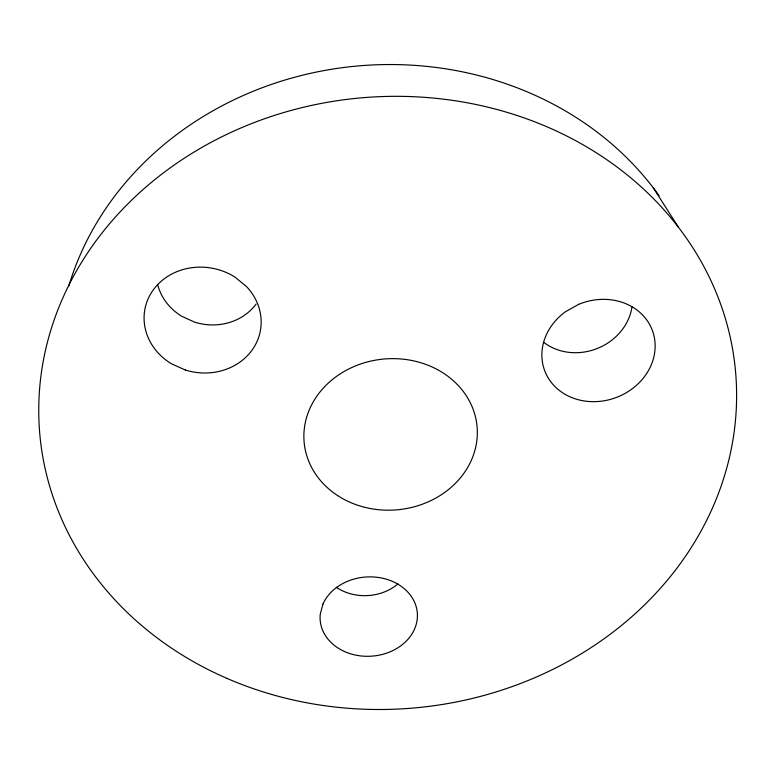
<?xml version="1.0" encoding="UTF-8"?>
<svg xmlns="http://www.w3.org/2000/svg" width="775" height="775" viewBox="0 0 775 775"><rect width="100%" height="100%" fill="white"/><g stroke="black" fill="none" stroke-linecap="round" stroke-linejoin="round"><path stroke-width="1.16" d="M653.277 187.821L678.464 227.278M256.079 304.091A54.686 49.852 11.8 0 1 194.37 322.051L181.641 316.219A54.686 49.852 11.8 0 1 157.606 284.444M631.983 306.9A53.591 47.633 -21.6 0 1 597.418 348.43A53.591 47.633 -21.6 0 1 543.682 342.288M68.791 286.023A325.965 290.867 -5.3 0 1 334.926 68.733A325.965 290.867 -5.3 0 1 659.089 195.697M397.875 583.972A45.696 38.082 -3.5 0 1 336.311 587.285M322.972 604.054L320.24 614.284A48.718 39.69 -3.6 0 0 385.533 653.509A48.718 39.69 -3.6 0 0 403.087 587.712A48.718 39.69 -3.6 0 0 322.972 604.054M578.683 304.343L565.43 311.763A57.476 50.23 -20.4 0 0 570.739 397.139A57.476 50.23 -20.4 0 0 654.982 349.951A57.476 50.23 -20.4 0 0 578.683 304.343M185.273 369.995L171.595 363.863A58.735 52.739 10.3 0 1 153.343 289.802A58.735 52.739 10.3 0 1 234.835 277.004L246.518 286.576A58.735 52.739 10.3 0 1 251.788 350.494A58.735 52.739 10.3 0 1 185.273 369.995M227.191 678.493A349.283 306.202 -5.3 0 0 736.25 381.474A349.283 306.202 -5.3 0 0 199.601 148.752A349.283 306.202 -5.3 0 0 227.191 678.493M337.658 495.593A86.819 75.679 -5.3 0 0 476.567 442.564A86.819 75.679 -5.3 0 0 357.585 365.093A86.819 75.679 -5.3 0 0 337.658 495.593"/></g></svg>
